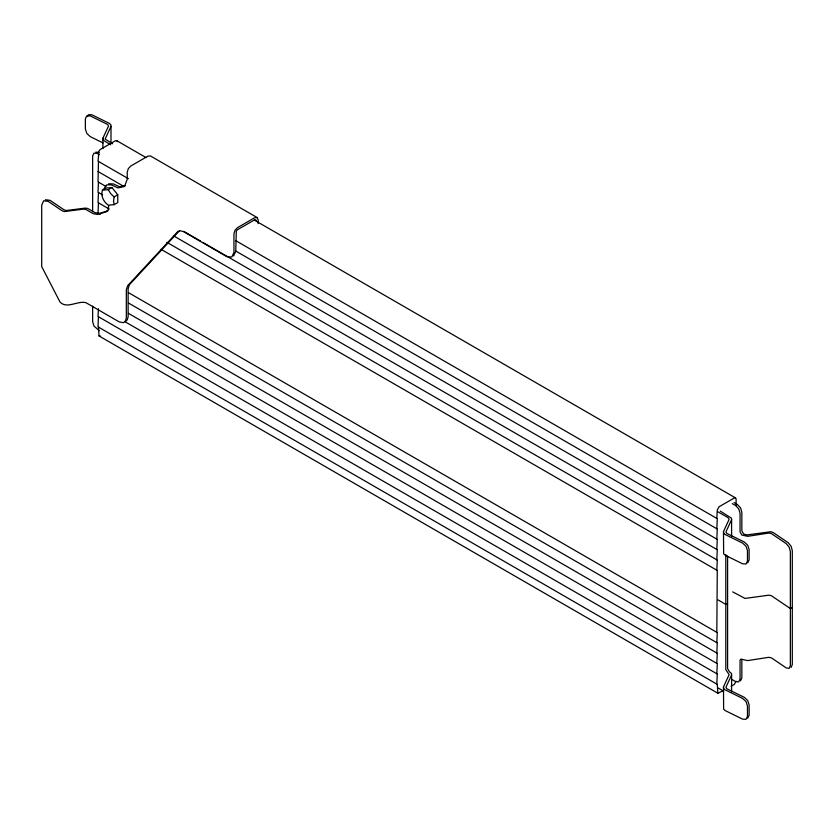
<?xml version="1.0" encoding="UTF-8"?>
<svg xmlns="http://www.w3.org/2000/svg" width="834" height="834" viewBox="0 0 834 834"><rect width="100%" height="100%" fill="white"/><g stroke="black" fill="none" stroke-linecap="round" stroke-linejoin="round"><path stroke-width="1.25" d="M108.691 205.717L108.232 209.772L106.199 211.826L97.505 214.463L93.147 213.65L85.975 209.501L83.525 209.125L64.416 211.565L62.029 210.721L48.278 201.39L43.681 200.765L41.7 205.206L41.7 266.578L59.912 301.866C66.678 309.477 77.677 300.396 85.975 302.7L119.158 321.861L123.369 322.716L125.475 320.944L126.33 317.723L126.33 289.742L127.623 285.749L177.611 231.789L180.217 230.778L183.501 231.633L226.775 256.622L231.789 257.018L233.947 252.483L233.947 233.843L235 230.299L237.534 227.63L254.578 217.789L257.112 217.538L258.165 219.863L258.165 223.585M102.415 190.183C100.612 195.98 103.572 201.765 108.264 205.195L114.091 204.674L117.761 202.558L117.761 194.781L111.933 187.525L106.106 188.046L102.415 190.183L108.264 189.652L111.933 187.525M117.761 194.781L114.091 196.907L113.549 201.098L114.091 204.674M736.109 681.263L734.316 684.37L731.043 686.257M791.091 667.429L792.3 664.583L792.3 550.669L791.091 546.187L788.193 542.705L773.254 532.572L770.866 531.727L746.993 534.907L743.636 534.01L741.843 530.904L741.843 512.264L740.529 507.843L737.36 504.497L734.076 502.6M740.529 680.857L741.843 677.959L741.843 659.319L740.623 659.267L740.05 660.351L740.05 678.991L738.736 681.889L735.567 681.576L732.273 679.679M102.895 148.546L102.895 138.183L108.535 126.017L107.732 124.516L90.197 115.895L86.819 115.801L85.37 118.699L85.37 129.051L86.819 133.388L90.197 136.609L103.062 142.927M723.495 531.498L723.631 533.103L725.1 534.479L742.646 543.111L746.055 546.301L747.472 550.659L747.472 561.011L746.055 563.982L742.646 563.815L725.1 555.194L723.631 553.818L723.495 531.498L729.145 519.321L728.04 517.643L718.116 511.92M720.211 511.054L731.512 518.195L731.595 519.697L725.945 531.873L726.748 533.364L744.282 541.996L747.702 545.186L749.12 549.543L749.12 559.906L747.702 562.867M723.495 686.83L723.631 688.446L725.1 689.822L742.646 698.444L746.055 701.644L747.472 705.991L747.472 716.354L746.055 719.315L742.646 719.158L725.1 710.526L723.631 709.15L723.495 686.83L729.145 674.654L725.799 669.619L725.799 554.485M727.592 556.007L727.592 668.587L729.385 671.693L731.512 673.528L731.595 675.04L725.945 687.206L726.748 688.707L744.282 697.328L747.702 700.529L749.12 704.876L749.12 715.238L747.702 718.199M87.497 116.614L88.467 114.685L91.834 114.779L109.379 123.401L110.849 124.777L110.995 126.393L105.094 139.059L112.527 143.75M233.583 255.975L235.741 251.441L236.314 231.06L237.534 229.694L254.578 219.863L255.798 219.811L256.372 220.895M105.908 186.42L98.016 181.864L98.464 161.421M716.823 518.425L717.271 509.876L719.064 506.77L734.316 497.971L735.536 497.919L736.109 499.003L736.109 505.477M716.823 528.777L717.271 518.685L235.532 240.546M716.823 539.139L717.271 529.037L235.532 250.909M716.823 549.491L717.271 539.4L202.839 242.392M716.823 559.843L717.271 549.752L173.535 235.824M716.823 570.206L717.271 560.104L166.769 242.277M716.823 632.339L717.271 570.466L161.139 249.376M716.823 642.691L717.271 632.599L128.446 292.64M716.823 653.053L717.271 642.951L128.446 302.992M716.823 663.405L717.271 653.303L128.446 313.355M716.823 673.757L717.271 663.666L125.069 321.757M716.823 684.12L717.271 674.018L98.016 316.493L98.464 308.726M104.094 188.526L106.773 184.825L111.547 184.95L117.917 187.9L124.547 186.472L127.227 179.279L127.227 172.221L128.28 168.687L130.813 166.008L147.858 156.177L150.391 155.916L257.112 217.538M179.404 230.747L129.416 284.707L128.123 288.7L128.123 316.691L127.268 319.902L125.163 321.684M727.592 603.336L725.799 604.379L718.084 599.927M723.422 690.667L717.845 693.231L99.027 335.956L98.464 327.105M792.3 607.621L790.371 608.57L771.314 595.664L768.729 595.195L745.033 598.416L732.669 591.879M107.993 210.783L99.298 213.421L94.94 212.607L87.768 208.469L85.318 208.093L66.209 210.533L63.822 209.678L50.071 200.348L45.474 199.733M125.236 185.68L119.721 186.868L113.341 183.907L108.566 183.782M146.033 157.574L116.729 140.654L115.499 140.706L100.257 149.505L99.027 150.871L98.016 161.16L128.446 178.726M99.027 335.956L100.257 335.914M95.785 152.111L98.912 152.351M254.245 220.051L735.536 497.919M110.734 144.793L103.197 140.185L102.895 138.183M732.273 503.632L735.567 505.529L738.736 508.876L740.05 513.296L740.05 531.936L741.843 535.042L747.639 536.325L768.729 533.062L771.314 533.52L786.254 543.653L789.162 547.135L790.371 551.618L790.371 665.532L789.162 668.378L786.254 667.919L771.314 657.797L768.729 657.328L747.639 660.591L741.843 659.319M99.309 154.655L97.119 153.393L93.981 153.143L92.637 155.979L92.637 211.638M98.016 171.512L123.943 186.482M183.678 231.331L200.587 241.089M102.519 194.833L98.016 192.227L98.464 182.125M109.285 209.084L98.016 202.579L98.464 192.487M100.268 214.234L98.016 212.941L98.464 202.839M99.309 330.702L93.981 326.073L92.637 321.674L92.637 306.141M718.116 687.967L723.631 691.146M114.091 196.907L110.641 193.592L108.264 189.652M717.845 693.231L717.271 684.37L98.016 326.845L98.464 316.753M116.729 140.654L117.292 141.738M731.595 519.697L731.595 536.533M731.595 675.04L731.595 691.866M110.995 126.393L110.995 143.219"/></g></svg>
